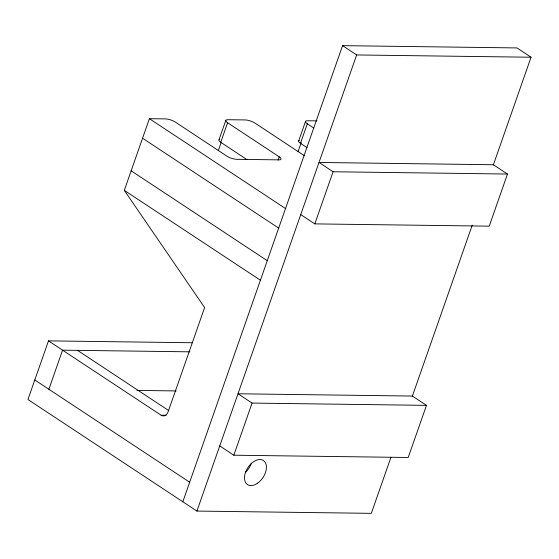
<?xml version="1.0" encoding="UTF-8"?>
<svg xmlns="http://www.w3.org/2000/svg" width="559" height="559" viewBox="0 0 559 559"><rect width="100%" height="100%" fill="white"/><g stroke="black" fill="none" stroke-linecap="round" stroke-linejoin="round"><path stroke-width="0.84" d="M192.366 342.751L48.486 340.871L27.95 399.51L196.915 511.073L371.316 513.351L390.923 457.36M48.878 389.26L62.566 350.165L189.878 351.828M48.486 340.871L161.132 415.239A7.218 5.22 -89.3 0 0 168.105 411.822L204.615 307.569L124.308 190.36L149.407 118.69L165.604 118.899A7.218 2.096 19.3 0 1 175.281 122.065L226.905 156.15A7.218 2.096 19.3 0 0 236.583 159.315L278.941 159.867A7.218 2.096 19.3 0 0 279.227 156.834L227.597 122.742A7.218 2.096 19.3 0 1 227.89 119.71L245.331 119.94A7.218 2.096 19.3 0 1 255.009 123.106L304.452 155.751M218.981 139.862L225.829 120.311M246.931 159.581L220.756 142.293L227.597 122.742M218.296 150.678L221.147 142.531M278.089 160.091L279.227 156.834M298.709 140.903L305.549 121.352M307.024 147.653L300.483 143.335L307.324 123.791A7.218 2.096 19.3 0 1 307.618 120.751L316.988 120.877M298.024 151.72L301.161 142.762M182.835 501.772L342.569 45.649L516.97 47.927L531.05 57.228L493.283 165.08M196.915 511.073L356.649 54.95L531.05 57.228M233.816 455.208L252.074 403.081L426.475 405.359L408.217 457.486L233.816 455.208L219.736 445.907M314.822 223.886L333.08 171.76L507.481 174.038L489.223 226.164L314.822 223.886L300.742 214.593M412.262 396.436L472.229 225.186M136.948 390.413L176.19 390.923M161.132 415.239L166.114 415.302M342.569 45.649L356.649 54.95M507.481 174.038L493.401 164.744L319 162.459L333.08 171.76M307.324 123.791L313.872 128.109M149.407 118.69L285.523 208.549M142.566 138.234L278.675 228.1M131.155 170.816L267.265 260.683M124.308 190.36L260.417 280.227M426.475 405.359L412.395 396.058L237.994 393.781L252.074 403.081M77.519 350.36L168.832 410.648M34.798 379.966L189.683 482.228M220.756 142.293A7.218 2.096 19.3 0 1 219.491 139.47M300.483 143.335A7.218 2.096 19.3 0 1 299.219 140.512M251.389 463.243A14.429 9.042 -56.6 0 1 245.31 472.467M257.741 483.095A14.429 9.042 -56.6 0 0 263.596 460.644A14.429 9.042 -56.6 0 0 245.031 473.941A14.429 9.042 -56.6 0 0 257.741 483.095"/></g></svg>
